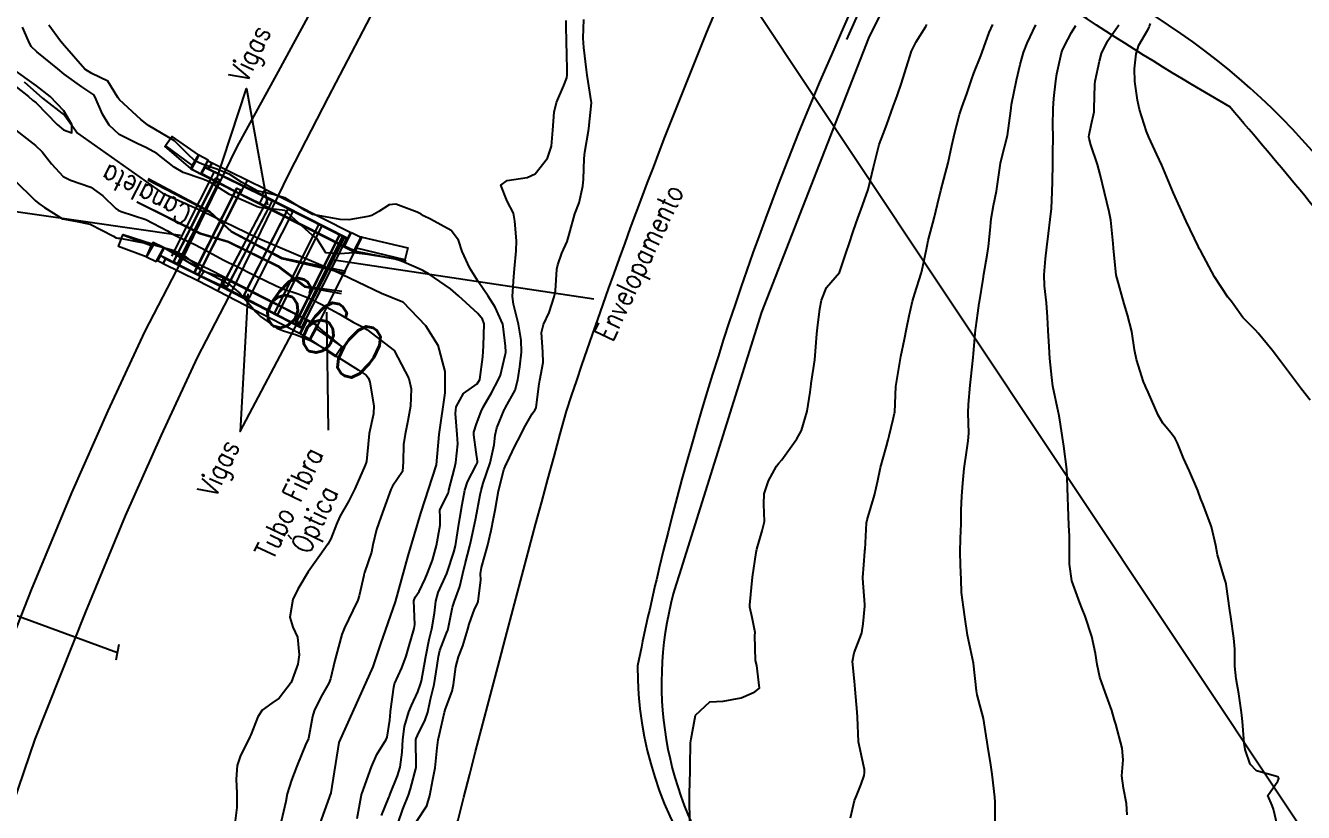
# Model space of a CAD drawing. Header units: metres. Extents: x 292545 to 299085, y 7450245 to 7463078.
# Drawn here: x 295769.3 to 295861.4, y 7458984.9 to 7459041.6 of the extents above; entities that cross this region are included whole.
import ezdxf
from ezdxf.enums import TextEntityAlignment as Align

# ---------------------------------------------------------------- set-up
doc = ezdxf.new("R2010")
doc.units = ezdxf.units.M
doc.linetypes.add('CONTINUO', pattern=[0])
doc.linetypes.add('TRACEJADO', pattern=[8.7, 8, -0.7])
for name, color, linetype in [('Area Verde e Lazer', 94, 'Continuous'), ('CANALETA', 151, 'Continuous'), ('Cotas', 45, 'Continuous'), ('Curvas de Nivel 1m', 11, 'Continuous'), ('Curvas de Nivel 5m', 15, 'Continuous'), ('ENVELOPAMENTO', 45, 'CONTINUO'), ('Hidrografia', 140, 'Continuous'), ('Linha Férrea', 20, 'Continuous'), ('MEIO-FIO', 45, 'Continuous'), ('PONTE', 45, 'CONTINUO'), ('Pórtico', 62, 'Continuous'), ('TEXTO', 45, 'Continuous'), ('TUBO', 45, 'Continuous'), ('Vias Primárias', 230, 'Continuous'), ('VIGA', 190, 'Continuous')]:
    doc.layers.add(name, color=color, linetype=linetype)
doc.styles.add('ROMANS', font='romans', dxfattribs={"height": 0.2})
doc.styles.add('Style-STANDARD', font='STANDARD.shx')

msp = doc.modelspace()

# ---------------------------------------------------------------- linework, layer by layer
at = {"layer": 'Area Verde e Lazer'}
msp.add_lwpolyline([(295834.623, 7459049.933), (295830.071, 7459040.673), (295822.345, 7459020.925), (295816.418, 7459002.028, 0.495556), (295838.479, 7458969.647, 0.29721), (295866.001, 7458986.827, 0.270484), (295866.738, 7459022.792, 0.010223), (295856.086, 7459035.715, -0.030385)], format="xyb", close=True, dxfattribs=at)
at = {"layer": 'CANALETA', "linetype": 'CONTINUO'}
for points in [[(295778.147, 7459030.469, 659.109), (295782.602, 7459028.164, 659.18), (295784.158, 7459026.741, 659.142), (295787.799, 7459024.789, 659.152), (295792.369, 7459023.744, 659.202)], [(295778.166, 7459030.552, 659.382), (295782.589, 7459028.206, 659.552), (295784.161, 7459026.778, 659.463), (295787.826, 7459024.845, 659.561), (295792.424, 7459023.897, 659.399)], [(295777.364, 7459028.869, 659.359), (295781.908, 7459026.61, 659.54), (295783.937, 7459026.001, 659.527), (295787.442, 7459024.28, 659.518), (295789.447, 7459022.763, 659.581), (295792.09, 7459022.275, 659.35)], [(295777.39, 7459028.877, 659.102), (295781.948, 7459026.622, 659.139), (295783.961, 7459026.016, 659.154), (295787.536, 7459024.281, 659.167), (295789.45, 7459022.81, 659.32), (295792.135, 7459022.45, 659.233)]]:
    msp.add_polyline3d(points, dxfattribs=at)
at = {"layer": 'Curvas de Nivel 1m', "flags": 128}
for points, elevation in [([(295794.98, 7458984.699), (295795.52, 7458985.981), (295795.573, 7458986.119), (295795.592, 7458986.169), (295796.148, 7458987.552), (295796.322, 7458988.162), (295796.466, 7458989.249), (295796.509, 7458990.161), (295796.63, 7458991.106), (295796.955, 7458992.156), (295797.137, 7458992.616), (295797.607, 7458993.601), (295797.804, 7458994.147), (295797.858, 7458994.389), (295798.173, 7458996.142), (295798.422, 7458997.368), (295798.606, 7458998.136), (295798.791, 7458999.25), (295798.895, 7459000.132), (295799.073, 7459000.749), (295799.683, 7459002.12), (295799.714, 7459002.198), (295800.197, 7459003.646), (295800.305, 7459004.114), (295800.502, 7459005.356), (295800.633, 7459006.111), (295800.804, 7459007.073), (295800.99, 7459008.108), (295801.182, 7459008.713), (295801.801, 7459009.907), (295801.888, 7459010.099), (295801.901, 7459010.196), (295801.81, 7459010.853), (295801.623, 7459012.102), (295801.63, 7459012.298), (295801.835, 7459012.904), (295802.172, 7459013.771), (295802.316, 7459014.093), (295802.911, 7459015.132), (295803.422, 7459016.077), (295803.544, 7459016.408), (295803.9, 7459017.846), (295803.944, 7459018.028), (295803.945, 7459018.07), (295803.907, 7459018.496), (295803.752, 7459019.903), (295803.712, 7459020.073), (295803.159, 7459021.305), (295802.674, 7459022.089), (295801.958, 7459023.133), (295801.338, 7459024.106), (295800.801, 7459025.296), (295800.535, 7459026.115), (295800, 7459026.808), (295798.514, 7459027.629), (295798.01, 7459027.878), (295797.849, 7459027.981), (295797.559, 7459028.147), (295796.021, 7459028.713), (295795.539, 7459028.656), (295794.792, 7459028.182), (295794.293, 7459027.904), (295794.009, 7459027.825), (295792.632, 7459027.579), (295792.007, 7459027.602), (295791.488, 7459027.698), (295790.019, 7459027.971), (295789.496, 7459028.245), (295788.032, 7459029.161), (295787.174, 7459029.413), (295786.037, 7459029.678), (295784.896, 7459030.301), (295784.048, 7459030.851), (295783.131, 7459031.24), (295782.056, 7459031.591), (295781.55, 7459031.83), (295781.008, 7459032.346), (295780.077, 7459033.266), (295778.198, 7459034.379), (295778.094, 7459034.442), (295777.661, 7459034.821), (295776.111, 7459036.216), (295776.034, 7459036.323), (295776.003, 7459036.402), (295775.272, 7459037.561), (295774.13, 7459038.12), (295773.622, 7459038.435), (295772.16, 7459040.11), (295771.874, 7459040.453), (295771.024, 7459041.611)], 661), ([(295796.192, 7458984.163), (295796.531, 7458985.137), (295796.92, 7458986.156), (295797.074, 7458986.608), (295797.483, 7458988.151), (295797.488, 7458988.206), (295797.461, 7458990.151), (295797.472, 7458990.243), (295797.567, 7458990.449), (295798.139, 7458991.587), (295798.31, 7458992.139), (295798.522, 7458993.057), (295798.767, 7458994.133), (295798.986, 7458995.489), (295799.079, 7458996.128), (295799.192, 7458996.575), (295799.658, 7458997.816), (295799.758, 7458998.023), (295799.787, 7458998.119), (295800.108, 7458999.687), (295800.249, 7459000.114), (295800.637, 7459001.172), (295800.846, 7459002.109), (295801.012, 7459002.815), (295801.343, 7459004.104), (295801.414, 7459004.425), (295801.752, 7459005.979), (295801.777, 7459006.1), (295802.097, 7459007.776), (295802.159, 7459008.094), (295802.31, 7459008.614), (295802.817, 7459010.085), (295803.105, 7459011.37), (295803.168, 7459012.08), (295803.296, 7459012.613), (295803.851, 7459013.943), (295803.894, 7459014.028), (295803.918, 7459014.069), (295804.618, 7459015.309), (295804.814, 7459016.061), (295804.959, 7459016.987), (295805.072, 7459018.058), (295805.045, 7459018.926), (295804.848, 7459020.061), (295804.487, 7459021.515), (295804.419, 7459022.065), (295804.525, 7459023.504), (295804.575, 7459024.064), (295804.694, 7459025.355), (295804.705, 7459026.063), (295804.589, 7459027.483), (295804.484, 7459028.065), (295804.026, 7459028.921), (295803.573, 7459030.077), (295804.046, 7459030.415), (295805.483, 7459030.622), (295806.051, 7459030.888), (295806.933, 7459032.037), (295807.224, 7459032.884), (295807.328, 7459034.031), (295807.425, 7459035.349), (295807.593, 7459036.028), (295808.125, 7459037.267), (295808.332, 7459037.817), (295808.352, 7459038.018), (295808.326, 7459039.853), (295808.319, 7459040.018), (295808.273, 7459041.928)], 662), ([(295797.495, 7458984.262), (295798.255, 7458985.396), (295798.456, 7458986.136), (295798.68, 7458987.279), (295798.849, 7458988.13), (295798.986, 7458989.558), (295799.055, 7458990.128), (295799.154, 7458990.541), (295799.529, 7458992.121), (295799.595, 7458992.366), (295800.079, 7458993.645), (295800.174, 7458994.114), (295800.338, 7458995.401), (295800.525, 7458996.111), (295800.84, 7458996.913), (295801.204, 7458998.105), (295801.298, 7458998.472), (295801.677, 7458999.542), (295801.874, 7458999.906), (295801.945, 7459000.097), (295802.139, 7459001.664), (295802.122, 7459002.096), (295802.175, 7459002.551), (295802.611, 7459004.087), (295802.876, 7459005.215), (295803.057, 7459006.08), (295803.171, 7459006.669), (295803.411, 7459008.076), (295803.798, 7459009.575), (295803.935, 7459009.936), (295804, 7459010.068), (295804.598, 7459011.279), (295804.991, 7459012.058), (295805.27, 7459012.617), (295805.846, 7459013.619), (295806.032, 7459013.866), (295806.113, 7459014.047), (295806.307, 7459015.607), (295806.38, 7459016.045), (295806.621, 7459017.314), (295806.602, 7459018.043), (295806.497, 7459019.464), (295806.641, 7459020.043), (295807.059, 7459020.911), (295807.432, 7459022.035), (295807.516, 7459022.467), (295807.62, 7459024.034), (295807.676, 7459024.333), (295807.984, 7459025.186), (295808.353, 7459026.025), (295808.507, 7459026.531), (295808.914, 7459028.016), (295809.217, 7459028.816), (295809.482, 7459030.006), (295809.538, 7459030.515), (295809.593, 7459032.005), (295809.625, 7459032.449), (295809.899, 7459034.002), (295809.923, 7459034.164), (295810.113, 7459036), (295809.809, 7459038.003), (295809.759, 7459038.384), (295809.567, 7459040.006), (295809.52, 7459040.656), (295809.556, 7459042.006)], 663), ([(295817.2, 7458984.209), (295817.171, 7458985.913), (295817.178, 7458986.253), (295817.209, 7458987.913), (295817.215, 7458988.245), (295817.251, 7458989.913), (295817.283, 7458990.197), (295817.593, 7458991.91), (295818.633, 7458992.87), (295819.603, 7458992.922), (295820.89, 7458993.155), (295821.609, 7458993.463), (295821.884, 7458993.583), (295822.208, 7458993.854), (295822.006, 7458995.479), (295821.925, 7458995.857), (295821.875, 7458997.643), (295821.896, 7458997.858), (295821.674, 7458998.936), (295821.513, 7458999.694), (295821.518, 7458999.862), (295821.703, 7459001.86), (295821.963, 7459003.624), (295822.009, 7459003.857), (295822.409, 7459005.191), (295822.564, 7459005.852), (295822.521, 7459007.103), (295822.536, 7459007.852), (295822.862, 7459008.78), (295823.43, 7459009.844), (295823.595, 7459010.052), (295823.808, 7459010.302), (295824.907, 7459011.824), (295825.227, 7459012.424), (295825.652, 7459013.813), (295825.866, 7459015.163), (295825.921, 7459015.761), (295825.928, 7459015.809), (295826.188, 7459017.509), (295826.227, 7459017.807), (295826.349, 7459019.374), (295826.39, 7459019.805), (295826.557, 7459021.183), (295826.668, 7459021.803), (295827.036, 7459022.72), (295827.963, 7459023.79), (295828.472, 7459025.296), (295828.638, 7459025.78), (295828.966, 7459026.739), (295829.315, 7459027.77), (295829.5, 7459028.289), (295830.043, 7459029.76), (295830.431, 7459031.385), (295830.517, 7459031.755), (295830.83, 7459032.998), (295831.109, 7459033.75), (295831.393, 7459034.447), (295831.842, 7459035.743), (295831.914, 7459035.943), (295832.121, 7459036.512), (295832.433, 7459037.433), (295832.535, 7459037.736), (295832.914, 7459038.964), (295833.17, 7459039.73), (295833.488, 7459040.402), (295834.18, 7459041.514), (295834.256, 7459041.645)], 664), ([(295839.174, 7458983.975), (295839.19, 7458985.653), (295839.169, 7458986.003), (295838.97, 7458987.656), (295838.873, 7458988.333), (295838.654, 7458989.659), (295838.498, 7458990.736), (295838.349, 7458991.662), (295837.897, 7458993.379), (295837.835, 7458993.668), (295837.633, 7458995.67), (295837.182, 7458997.677), (295837, 7458999.004), (295836.909, 7458999.682), (295836.764, 7459000.755), (295836.727, 7459001.685), (295836.69, 7459002.714), (295836.667, 7459003.686), (295836.699, 7459004.642), (295836.738, 7459005.685), (295836.747, 7459006.669), (295836.782, 7459007.685), (295836.847, 7459008.624), (295836.954, 7459009.683), (295837.144, 7459011.008), (295837.243, 7459011.676), (295837.277, 7459012.23), (295837.242, 7459013.676), (295837.255, 7459014.28), (295837.388, 7459015.675), (295837.435, 7459016.117), (295837.591, 7459017.673), (295837.614, 7459017.956), (295837.777, 7459019.671), (295837.792, 7459019.803), (295837.935, 7459020.861), (295838.033, 7459021.578), (295838.044, 7459021.669), (295838.317, 7459023.309), (295838.374, 7459023.666), (295838.607, 7459025.04), (295838.707, 7459025.663), (295838.827, 7459026.84), (295838.905, 7459027.661), (295839.064, 7459028.623), (295839.281, 7459029.658), (295839.388, 7459030.318), (295839.573, 7459031.655), (295839.654, 7459032.068), (295840.083, 7459033.65), (295840.312, 7459035.444), (295840.332, 7459035.647), (295840.368, 7459035.898), (295840.721, 7459037.634), (295840.994, 7459038.782), (295841.229, 7459039.629), (295841.485, 7459040.305), (295842.123, 7459041.621)], 666), ([(295848.697, 7458984.734), (295848.651, 7458985.543), (295848.416, 7458986.655), (295848.316, 7458987.542), (295848.404, 7458988.691), (295848.335, 7458989.542), (295847.866, 7458991.261), (295847.782, 7458991.548), (295847.593, 7458992.244), (295847.108, 7458993.558), (295846.719, 7458994.659), (295846.536, 7458995.566), (295846.415, 7458996.343), (295846.145, 7458997.573), (295845.675, 7458999.032), (295845.459, 7458999.582), (295845.278, 7458999.993), (295844.695, 7459001.59), (295844.528, 7459002.785), (295844.537, 7459003.592), (295844.53, 7459004.808), (295844.496, 7459005.593), (295844.431, 7459006.928), (295844.416, 7459007.594), (295844.378, 7459009.01), (295844.337, 7459009.595), (295844.132, 7459011.285), (295844.087, 7459011.597), (295843.839, 7459013.188), (295843.773, 7459013.601), (295843.754, 7459013.691), (295843.344, 7459015.605), (295843.254, 7459016.232), (295843.125, 7459017.608), (295843.068, 7459018.446), (295843.011, 7459019.609), (295842.955, 7459020.587), (295842.876, 7459021.611), (295842.738, 7459022.829), (295842.702, 7459023.613), (295842.806, 7459024.786), (295842.906, 7459025.611), (295843.018, 7459026.595), (295843.155, 7459027.609), (295843.24, 7459028.392), (295843.295, 7459029.607), (295843.31, 7459030.348), (295843.332, 7459031.607), (295843.345, 7459032.332), (295843.353, 7459033.607), (295843.339, 7459034.363), (295843.351, 7459035.608), (295843.407, 7459036.32), (295843.556, 7459037.606), (295843.636, 7459038.107), (295843.954, 7459039.602), (295844.005, 7459039.751), (295844.16, 7459040.061), (295844.685, 7459041.083), (295844.994, 7459041.588)], 667), ([(295859.499, 7458984.017), (295859.236, 7458985.14), (295859.124, 7458985.416), (295858.822, 7458986.122), (295859.539, 7458987.153), (295859.606, 7458987.345), (295859.6, 7458987.409), (295859.544, 7458987.484), (295858.01, 7458987.896), (295857.552, 7458988.395), (295857.202, 7458989.444), (295857.112, 7458989.9), (295856.99, 7458991.446), (295856.927, 7458992.113), (295856.725, 7458993.449), (295856.537, 7458994.538), (295856.453, 7458995.452), (295856.44, 7458996.657), (295856.368, 7458997.453), (295856.147, 7458998.984), (295856.085, 7458999.456), (295855.818, 7459001.342), (295855.793, 7459001.459), (295855.707, 7459001.76), (295855.21, 7459003.465), (295855.078, 7459004.128), (295854.759, 7459005.47), (295854.169, 7459007.076), (295854.009, 7459007.478), (295853.782, 7459008.088), (295853.188, 7459009.489), (295852.745, 7459010.428), (295852.308, 7459011.503), (295852.151, 7459011.83), (295851.83, 7459012.256), (295851.259, 7459012.931), (295850.933, 7459013.514), (295850.209, 7459015.184), (295850.044, 7459015.527), (295849.989, 7459015.643), (295849.877, 7459015.928), (295849.361, 7459017.535), (295849.226, 7459018.214), (295849.029, 7459019.539), (295848.724, 7459020.753), (295848.485, 7459021.545), (295847.961, 7459023.35), (295847.92, 7459023.508), (295847.913, 7459023.551), (295847.907, 7459023.608), (295847.707, 7459025.553), (295847.678, 7459025.871), (295847.524, 7459027.555), (295847.405, 7459028.171), (295847.064, 7459029.56), (295846.755, 7459030.861), (295846.554, 7459031.565), (295846.077, 7459032.987), (295845.949, 7459033.439), (295845.935, 7459033.572), (295845.945, 7459033.712), (295846.095, 7459034.404), (295846.304, 7459035.374), (295846.324, 7459035.568), (295846.359, 7459037.339), (295846.383, 7459037.567), (295846.692, 7459039.02), (295846.849, 7459039.563), (295847.277, 7459040.448), (295848.055, 7459041.551), (295848.103, 7459041.632)], 668), ([(295861.861, 7459014.59), (295861.242, 7459015.396), (295859.891, 7459017.205), (295859.739, 7459017.412), (295859.135, 7459018.187), (295858.134, 7459019.428), (295857.925, 7459019.645), (295857.033, 7459020.543), (295856.382, 7459021.453), (295856.198, 7459021.709), (295855.949, 7459022.022), (295854.992, 7459023.47), (295853.99, 7459025.317), (295853.913, 7459025.481), (295853.832, 7459025.644), (295852.943, 7459027.491), (295852.033, 7459029.5), (295851.189, 7459031.513), (295850.835, 7459032.283), (295850.264, 7459033.527), (295850.089, 7459033.941), (295849.586, 7459035.535), (295849.444, 7459036.213), (295849.252, 7459037.539), (295849.23, 7459038.451), (295849.332, 7459039.538), (295849.54, 7459040.159), (295850.179, 7459041.267), (295850.272, 7459041.438), (295850.31, 7459041.528), (295850.378, 7459041.72)], 669), ([(295768.129, 7459037.6), (295769.554, 7459036.478), (295769.848, 7459036.212), (295770.108, 7459036), (295771.634, 7459034.455), (295772.087, 7459034.054), (295772.674, 7459033.854), (295772.67, 7459034.444), (295772.103, 7459035.423), (295771.119, 7459036.46), (295770.125, 7459037.246), (295768.356, 7459038.497)], 659), ([(295768.506, 7459030.495), (295770.028, 7459028.981), (295770.307, 7459028.757), (295770.716, 7459028.47), (295772.011, 7459027.661), (295772.954, 7459027.495), (295774.005, 7459027.263), (295775.692, 7459026.405), (295775.881, 7459026.291), (295775.992, 7459026.273), (295776.134, 7459026.256), (295777.988, 7459025.898), (295778.574, 7459025.787), (295779.983, 7459025.396), (295780.69, 7459025.059), (295781.612, 7459024.335), (295781.969, 7459024.039), (295782.575, 7459023.713), (295783.953, 7459022.975), (295784.789, 7459022.302), (295785.93, 7459020.954), (295786.269, 7459020.628), (295786.75, 7459020.278), (295787.441, 7459019.79), (295787.916, 7459019.598), (295788.858, 7459019.306), (295789.909, 7459018.869), (295791.036, 7459018.229), (295791.895, 7459017.667), (295793.305, 7459016.775), (295793.876, 7459016.402), (295794.054, 7459016.188), (295794.155, 7459015.902), (295794.44, 7459014.184), (295794.409, 7459013.62), (295794.104, 7459012.187), (295794.067, 7459011.941), (295793.894, 7459010.189), (295793.879, 7459010.112), (295793.8, 7459009.921), (295793.064, 7459008.201), (295792.633, 7459007.344), (295791.99, 7459006.216), (295791.747, 7459005.664), (295791.341, 7459004.62), (295791.12, 7459004.226), (295790.548, 7459003.409), (295789.713, 7459002.24), (295788.955, 7459000.986), (295788.607, 7459000.251), (295788.374, 7458998.964), (295788.59, 7458998.256), (295788.926, 7458997.521), (295789.049, 7458996.249), (295788.953, 7458995.577), (295788.472, 7458994.257), (295787.602, 7458993.144), (295787.087, 7458992.786), (295786.392, 7458992.282), (295786.076, 7458991.794), (295785.566, 7458990.49), (295785.508, 7458990.346), (295785.484, 7458990.291), (295784.839, 7458989.009), (295784.594, 7458988.299), (295784.52, 7458987.313), (295784.573, 7458986.3), (295784.555, 7458985.252), (295784.451, 7458984.3)], 661)]:
    msp.add_lwpolyline(points, dxfattribs=dict(at, elevation=elevation))
at = {"layer": 'Curvas de Nivel 5m', "flags": 128}
for points, elevation in [([(295793.225, 7458984.475), (295793.521, 7458986.068), (295793.539, 7458986.184), (295793.542, 7458986.2), (295793.57, 7458986.246), (295794.259, 7458988.183), (295794.644, 7458989.087), (295795.331, 7458990.172), (295795.402, 7458990.335), (295795.584, 7458991.565), (295795.626, 7458992.136), (295795.63, 7458992.17), (295795.86, 7458993.918), (295795.93, 7458994.167), (295796.459, 7458995.328), (295796.761, 7458996.159), (295796.956, 7458996.844), (295797.336, 7458998.153), (295797.376, 7458998.443), (295797.321, 7459000.154), (295797.418, 7459000.422), (295797.693, 7459000.815), (295798.127, 7459001.723), (295798.303, 7459002.141), (295798.656, 7459003.07), (295798.945, 7459004.132), (295799.219, 7459005.6), (295799.214, 7459006.128), (295799.18, 7459006.711), (295799.779, 7459007.868), (295799.832, 7459008.069), (295799.842, 7459008.119), (295800.235, 7459009.679), (295800.343, 7459010.115), (295800.474, 7459011.456), (295800.428, 7459012.114), (295800.325, 7459013.636), (295800.372, 7459014.115), (295800.886, 7459015.086), (295801.87, 7459015.77), (295802.074, 7459016.097), (295802.279, 7459017.712), (295802.304, 7459018.094), (295802.329, 7459018.516), (295802.369, 7459020.093), (295802.268, 7459020.436), (295801.93, 7459020.832), (295800.529, 7459022.114), (295799.95, 7459022.605), (295798.419, 7459023.683), (295797.97, 7459023.931), (295797.49, 7459024.147), (295796.414, 7459024.6), (295795.979, 7459024.749), (295795.284, 7459024.873), (295793.982, 7459025.087), (295792.989, 7459025.211), (295791.982, 7459025.141), (295790.969, 7459025.212), (295790.314, 7459026.235), (295790.139, 7459026.383), (295789.997, 7459026.48), (295788.023, 7459028.26), (295786.203, 7459028.466), (295786.025, 7459028.524), (295785.614, 7459028.707), (295784.034, 7459029.409), (295782.585, 7459030.325), (295782.045, 7459030.542), (295780.687, 7459030.988), (295780.053, 7459031.387), (295778.796, 7459032.373), (295778.069, 7459032.775), (295777.374, 7459033.087), (295776.083, 7459033.731), (295775.357, 7459034.411), (295774.878, 7459035.196), (295774.367, 7459036.426), (295774.265, 7459036.578), (295774.115, 7459036.685), (295773.394, 7459037.167), (295772.137, 7459038.081), (295771.679, 7459038.455), (295770.155, 7459039.69), (295769.748, 7459040.065), (295769.555, 7459040.479), (295769.135, 7459041.448)], 660), ([(295828.754, 7458984.524), (295829.057, 7458985.775), (295829.186, 7458986.106), (295829.531, 7458986.951), (295829.744, 7458987.563), (295829.78, 7458987.766), (295829.769, 7458987.99), (295829.555, 7458988.979), (295829.38, 7458989.772), (295829.352, 7458989.985), (295829.259, 7458991.773), (295829.233, 7458992.129), (295829.107, 7458993.775), (295829.044, 7458994.35), (295828.911, 7458995.777), (295829.017, 7458996.402), (295829.568, 7458997.771), (295829.587, 7458997.847), (295829.67, 7458998.496), (295829.796, 7458999.768), (295829.8, 7458999.884), (295829.696, 7459001.121), (295829.651, 7459001.771), (295829.648, 7459001.826), (295829.717, 7459002.728), (295829.796, 7459003.705), (295829.802, 7459003.769), (295829.809, 7459003.844), (295829.916, 7459005.768), (295829.958, 7459005.97), (295830.494, 7459007.759), (295830.724, 7459008.821), (295830.919, 7459009.753), (295831.353, 7459011.282), (295831.478, 7459011.745), (295831.546, 7459012.026), (295831.845, 7459013.219), (295831.937, 7459013.653), (295831.948, 7459013.739), (295832.029, 7459015.58), (295832.045, 7459015.738), (295832.315, 7459017.309), (295832.391, 7459017.735), (295832.645, 7459018.999), (295832.79, 7459019.731), (295832.979, 7459020.683), (295833.229, 7459021.727), (295833.393, 7459022.281), (295833.861, 7459023.721), (295833.882, 7459023.803), (295833.97, 7459024.22), (295834.231, 7459025.475), (295834.281, 7459025.716), (295834.369, 7459026.086), (295834.786, 7459027.708), (295835.029, 7459028.704), (295835.265, 7459029.702), (295835.699, 7459031.335), (295835.789, 7459031.694), (295836.075, 7459032.939), (295836.203, 7459033.568), (295836.229, 7459033.689), (295836.62, 7459035.171), (295836.787, 7459035.683), (295837.138, 7459036.665), (295837.483, 7459037.676), (295837.656, 7459038.157), (295838.15, 7459039.398), (295838.252, 7459039.669), (295838.758, 7459041.077), (295839.009, 7459041.658)], 665), ([(295768.209, 7459034.381), (295770.07, 7459032.939), (295770.538, 7459032.473), (295771.22, 7459031.628), (295772.046, 7459030.717), (295772.591, 7459030.445), (295774.038, 7459029.948), (295774.923, 7459029.307), (295775.847, 7459028.403), (295776.021, 7459028.271), (295776.222, 7459028.196), (295778.011, 7459027.599), (295779.562, 7459026.802), (295779.996, 7459026.534), (295780.347, 7459026.355), (295781.485, 7459025.834), (295781.985, 7459025.564), (295783.617, 7459024.673), (295783.975, 7459024.516), (295784.445, 7459024.305), (295785.962, 7459023.53), (295787.389, 7459022.831), (295787.948, 7459022.603), (295788.989, 7459022.25), (295789.939, 7459021.861), (295790.683, 7459021.485), (295791.929, 7459020.812), (295792.304, 7459020.592), (295792.937, 7459020.205), (295793.609, 7459019.883), (295793.918, 7459019.697), (295795.903, 7459018.17), (295796.941, 7459016.154), (295797.119, 7459015.405), (295797.074, 7459014.158), (295796.89, 7459013.107), (295796.688, 7459012.161), (295796.57, 7459011.407), (295796.54, 7459010.163), (295796.49, 7459009.469), (295795.785, 7459008.41), (295795.695, 7459008.26), (295795.661, 7459008.171), (295795.154, 7459006.784), (295794.937, 7459006.178), (295794.633, 7459005.292), (295794.367, 7459004.184), (295794.255, 7459003.658), (295793.757, 7459002.19), (295793.745, 7459002.157), (295793.71, 7459001.971), (295793.372, 7459000.511), (295793.267, 7459000.196), (295792.93, 7458999.456), (295792.32, 7458998.21), (295792.136, 7458997.732), (295791.722, 7458996.219), (295791.629, 7458995.85), (295791.299, 7458994.541), (295791.185, 7458994.224), (295790.619, 7458993.214), (295790.129, 7458992.235), (295790.013, 7458991.809), (295789.733, 7458990.238), (295789.68, 7458990.121), (295789.56, 7458989.9), (295788.888, 7458988.25), (295788.511, 7458987.234), (295788.2, 7458986.26), (295788.083, 7458985.693), (295787.75, 7458984.266)], 660)]:
    msp.add_lwpolyline(points, dxfattribs=dict(at, elevation=elevation))
at = {"layer": 'ENVELOPAMENTO', "linetype": 'CONTINUO'}
for points in [[(295792.335, 7459026.38, 661.434), (295789.02, 7459019.908, 661.404)], [(295792.335, 7459026.38, 661.434), (295792.3, 7459026.332, 660.854), (295789.031, 7459019.955, 660.744), (295789.02, 7459019.908, 661.404)], [(295789.223, 7459019.803, 661.406), (295792.503, 7459026.295, 661.419)], [(295789.223, 7459019.803, 661.406), (295789.251, 7459019.838, 660.746), (295792.484, 7459026.236, 660.839), (295792.503, 7459026.295, 661.419)]]:
    msp.add_polyline3d(points, dxfattribs=at)
at = {"layer": 'Hidrografia'}
msp.add_lwpolyline([(295769.252, 7459037.515), (295770.566, 7459036.348), (295772.172, 7459035.109), (295773.085, 7459033.832), (295779.198, 7459029.506), (295782.046, 7459028.23), (295786.062, 7459026.297), (295791.575, 7459023.927), (295794.981, 7459022.308), (295796.514, 7459021.688), (295798.157, 7459019.975), (295799.033, 7459018.552), (295799.545, 7459016.656), (295799.545, 7459015.125), (295799.106, 7459012.135), (295798.924, 7459009.947), (295797.794, 7459006.45), (295796.881, 7459003.387), (295795.968, 7459000.069), (295794.91, 7458997.042), (295794.362, 7458995.401), (295791.917, 7458989.941), (295791.333, 7458986.331), (295790.42, 7458983.779)], dxfattribs=at)
at = {"layer": 'Linha Férrea', "linetype": 'Continuous'}
for points in [[(295884.926, 7459183.774), (295877.753, 7459173.758), (295870.647, 7459163.599), (295864.572, 7459155.077), (295853.798, 7459139.366), (295848.454, 7459131.25), (295837.618, 7459115.728), (295829.826, 7459104.576), (295823.429, 7459095.099), (295818.654, 7459088.072), (295803.779, 7459065.062), (295798.463, 7459056.301), (295797.561, 7459054.895), (295795.467, 7459052.332), (295790.894, 7459044.474), (295787.537, 7459038.277), (295784.563, 7459032.85), (295780.528, 7459024.565), (295777.915, 7459019.521), (295775.28, 7459013.822), (295772.645, 7459007.921), (295769.76, 7459000.934), (295766.066, 7458991.656)], [(295867.907, 7459152.779), (295857.16, 7459137.132), (295851.787, 7459129.054), (295840.95, 7459113.461), (295833.212, 7459102.313), (295826.78, 7459092.851), (295822.014, 7459085.855), (295807.237, 7459062.902), (295802.026, 7459054.528), (295800.839, 7459052.855), (295798.942, 7459049.923), (295794.453, 7459042.756), (295791.139, 7459036.413), (295788.309, 7459030.913), (295784.294, 7459022.673), (295781.701, 7459017.666), (295779.117, 7459012.078), (295776.518, 7459006.257), (295773.667, 7458999.35), (295770.021, 7458990.194), (295760.792, 7458963.163)]]:
    msp.add_lwpolyline(points, dxfattribs=at)
at = {"layer": 'MEIO-FIO', "linetype": 'TRACEJADO', "flags": 128}
msp.add_lwpolyline([(295846.147, 7459078.124), (295839.759, 7459065.336), (295833.46, 7459051.797), (295828.483, 7459040.577)], dxfattribs=at)
at = {"layer": 'PONTE', "linetype": 'CONTINUO'}
for points in [[(295781.809, 7459032.268, 661.334), (295779.907, 7459033.595, 660.435), (295779.424, 7459032.903, 660.435), (295781.349, 7459031.504, 661.338)], [(295779.424, 7459032.903, 660.435), (295779.383, 7459032.859, 660.313), (295781.227, 7459031.293, 659.713), (295781.256, 7459031.246, 659.703), (295781.287, 7459031.255, 662.066)], [(295781.835, 7459032.236, 662.054), (295781.809, 7459032.268, 661.334), (295781.349, 7459031.504, 661.338), (295781.227, 7459031.293, 659.713)], [(295781.256, 7459031.246, 659.703), (295785.564, 7459029.056, 659.825), (295792.967, 7459025.299, 659.835)], [(295781.97, 7459030.904, 662.053), (295782.05, 7459030.925, 660.91), (295782.277, 7459031.342, 660.935), (295782.289, 7459031.407, 661.933), (295782.478, 7459031.823, 661.943)], [(295782.277, 7459031.342, 660.935), (295785.079, 7459029.976, 660.779), (295785.123, 7459030.011, 661.563)], [(295782.289, 7459031.407, 661.933), (295782.534, 7459031.281, 661.929), (295782.751, 7459031.675, 661.933), (295782.478, 7459031.823, 661.943)], [(295782.534, 7459031.281, 661.929), (295782.557, 7459031.266, 661.764), (295782.775, 7459031.659, 661.764), (295782.751, 7459031.675, 661.933)], [(295782.557, 7459031.266, 661.764), (295785.123, 7459030.011, 661.563), (295785.325, 7459030.413, 661.563), (295782.775, 7459031.659, 661.764)], [(295782.05, 7459030.925, 660.91), (295784.827, 7459029.456, 660.76), (295785.079, 7459029.976, 660.779)], [(295785.123, 7459030.011, 661.563), (295786.406, 7459029.382, 661.804), (295786.608, 7459029.784, 661.804), (295785.325, 7459030.413, 661.563)], [(295784.827, 7459029.456, 660.76), (295786.213, 7459028.796, 660.967), (295786.478, 7459029.281, 660.99)], [(295785.079, 7459029.976, 660.779), (295786.478, 7459029.281, 660.99), (295786.406, 7459029.382, 661.804)], [(295786.406, 7459029.382, 661.804), (295792.567, 7459026.262, 661.457)], [(295786.608, 7459029.784, 661.804), (295792.769, 7459026.664, 661.457)], [(295786.213, 7459028.796, 660.967), (295792.32, 7459025.687, 660.767)], [(295786.478, 7459029.281, 660.99), (295792.536, 7459026.217, 660.856)], [(295792.327, 7459025.682, 661.765), (295792.32, 7459025.687, 660.767), (295792.536, 7459026.217, 660.856), (295792.567, 7459026.262, 661.457), (295792.769, 7459026.664, 661.457)], [(295778.029, 7459024.927, 661.239), (295776.047, 7459025.67, 660.423), (295776.36, 7459026.503, 660.423), (295778.386, 7459025.743, 661.239)], [(295778.599, 7459025.88, 662.078), (295778.534, 7459025.947, 660.159), (295778.456, 7459025.822, 660.167), (295776.381, 7459026.51, 660.325), (295776.36, 7459026.503, 660.423)], [(295778.456, 7459025.822, 660.167), (295778.386, 7459025.743, 661.239), (295778.029, 7459024.927, 661.239), (295778.053, 7459024.913, 662.082)], [(295790.347, 7459020.01, 660.136), (295782.709, 7459023.93, 659.687), (295778.534, 7459025.947, 660.159)], [(295793.13, 7459025.314, 659.851), (295793.172, 7459025.548, 661.2), (295793.587, 7459026.335, 661.2), (295793.507, 7459026.346, 661.75)], [(295793.587, 7459026.335, 661.2), (295796.875, 7459025.563, 660.224), (295796.664, 7459024.698, 660.224), (295793.172, 7459025.548, 661.2)], [(295779.273, 7459025.548, 662.081), (295779.323, 7459025.564, 660.894), (295779.038, 7459025.042, 660.909), (295779.059, 7459025.014, 661.943), (295778.855, 7459024.639, 661.943)], [(295779.059, 7459025.014, 661.943), (295779.407, 7459024.778, 661.931), (295779.222, 7459024.439, 661.927), (295778.855, 7459024.639, 661.943)], [(295779.038, 7459025.042, 660.909), (295781.972, 7459023.553, 660.765), (295781.949, 7459023.532, 661.558)], [(295779.222, 7459024.439, 661.927), (295779.257, 7459024.42, 661.754), (295779.446, 7459024.771, 661.754), (295779.407, 7459024.778, 661.931)], [(295781.972, 7459023.553, 660.765), (295782.186, 7459023.867, 660.732), (295779.323, 7459025.564, 660.894)], [(295779.446, 7459024.771, 661.754), (295781.949, 7459023.532, 661.558)], [(295796.664, 7459024.698, 660.224), (295796.701, 7459024.612, 660.09), (295793.13, 7459025.314, 659.851), (295792.967, 7459025.299, 659.835), (295792.996, 7459025.368, 661.765)], [(295781.759, 7459023.181, 661.558), (295779.257, 7459024.42, 661.754)], [(295783.584, 7459023.418, 660.931), (295782.186, 7459023.867, 660.732)], [(295783.193, 7459022.457, 661.763), (295781.759, 7459023.181, 661.558), (295781.949, 7459023.532, 661.558), (295783.382, 7459022.808, 661.763)], [(295781.972, 7459023.553, 660.765), (295783.422, 7459022.876, 660.946), (295783.382, 7459022.808, 661.763)], [(295789.637, 7459020.357, 660.756), (295783.584, 7459023.418, 660.931), (295783.422, 7459022.876, 660.946)], [(295783.422, 7459022.876, 660.946), (295789.284, 7459019.816, 660.756)], [(295789.078, 7459019.399, 661.44), (295783.193, 7459022.457, 661.763), (295783.382, 7459022.808, 661.763), (295789.267, 7459019.78, 661.44)], [(295789.629, 7459020.328, 661.59), (295789.637, 7459020.357, 660.756), (295789.284, 7459019.816, 660.756), (295789.267, 7459019.78, 661.44), (295789.078, 7459019.399, 661.44)], [(295790.444, 7459019.863, 660.117), (295790.266, 7459019.748, 661.135), (295789.849, 7459018.963, 661.135), (295789.795, 7459018.983, 661.705)], [(295789.849, 7459018.963, 661.135), (295791.635, 7459017.738, 660.339), (295792.135, 7459018.467, 660.339), (295790.266, 7459019.748, 661.135)], [(295792.135, 7459018.467, 660.339), (295790.444, 7459019.863, 660.117), (295790.347, 7459020.01, 660.136), (295790.315, 7459019.989, 661.708)]]:
    msp.add_polyline3d(points, dxfattribs=at)
for points in [[(295781.835, 7459032.236, 662.054), (295781.287, 7459031.255, 662.066), (295781.97, 7459030.904, 662.053), (295782.496, 7459031.891, 662.071)], [(295792.817, 7459026.673, 661.765), (295793.507, 7459026.346, 661.75), (295792.996, 7459025.368, 661.765), (295792.327, 7459025.682, 661.765)], [(295779.273, 7459025.548, 662.081), (295778.599, 7459025.88, 662.078), (295778.053, 7459024.913, 662.082), (295778.746, 7459024.58, 662.067)], [(295789.629, 7459020.328, 661.59), (295790.315, 7459019.989, 661.708), (295789.795, 7459018.983, 661.705), (295789.139, 7459019.353, 661.721)]]:
    msp.add_polyline3d(points, close=True, dxfattribs=at)
at = {"layer": 'Pórtico'}
for points in [[(295766.728, 7458999.822), (295775.964, 7458996.438)], [(295776.068, 7458997.009), (295775.859, 7458995.867)]]:
    msp.add_lwpolyline(points, dxfattribs=at)
at = {"layer": 'TEXTO', "linetype": 'CONTINUO'}
for points in [[(295811.723, 7459058.141, 0), (295958.259, 7458838.103, 0)], [(295783.008, 7459030.184, 0), (295785.269, 7459037.038, 0), (295786.776, 7459028.661, 0)], [(295763.452, 7459028.924, 0), (295780.501, 7459026.486, 0)], [(295791.584, 7459024.693, 0), (295810.285, 7459021.894, 0)], [(295785.356, 7459022.255, 0), (295784.801, 7459012.337, 0), (295789.015, 7459020.28, 0)], [(295791.027, 7459020.934, 0), (295791.135, 7459012.435, 0)]]:
    msp.add_polyline3d(points, dxfattribs=at)
at = {"layer": 'TUBO', "linetype": 'TRACEJADO', "flags": 128}
for points in [[(295779.882, 7459024.976), (295782.967, 7459031.034)], [(295790.266, 7459019.748), (295793.172, 7459025.548)]]:
    msp.add_lwpolyline(points, dxfattribs=at)
at = {"layer": 'Vias Primárias'}
for points in [[(295865.572, 7458514.458), (295785.415, 7458724.289, 0.420495), (295782.042, 7458723.873, 0.087123), (295780.124, 7458722.266), (295769.608, 7458740.52), (295808.781, 7458774.298), (295829.054, 7458793.425), (295849.257, 7458813.022), (295861.58, 7458829.293, 0.619503), (295854.29, 7458845.204, -0.023983), (295817.222, 7458849.776, -0.302133), (295779.078, 7458893.566, -0.041596), (295794.767, 7458961.414, -0.007394), (295808.303, 7459013.8, -0.044215), (295837.903, 7459082.123, -0.03276), (295875.911, 7459139.851, -0.031206), (295922.635, 7459201.131, -0.025451), (295970.219, 7459249.95), (295975.417, 7459254.165), (296004.791, 7459280.392), (296030.372, 7459299.512), (296059.88, 7459319.214), (296102.964, 7459347.576)], [(295915.692, 7459017.221), (295885.418, 7459048.763), (295863.422, 7459072.469), (295854.879, 7459081.57, 0.514778), (295847.599, 7459080.59, 0.002447), (295841.711, 7459069.316, 0.012923), (295828.624, 7459042.265, 0.047177), (295814.995, 7459002.535, 0.008579), (295813.423, 7458995.474, 0.323831), (295831.01, 7458970.901, 0.388805), (295863.438, 7458982.14, 0.267289), (295870.486, 7459019.112, 0.166509), (295848.016, 7459043.826, 0.060777), (295811.541, 7459065.401, 0.051058), (295762.476, 7459083.389, 0.253673), (295703.77, 7459064.407, 0.058735), (295695.577, 7459051.173, 0.058735), (295677.988, 7458999.762, 0.026597), (295666.998, 7458947.351, 0.079265), (295671.858, 7458864.703, 0.066494), (295689.175, 7458812.747, 0.011369), (295725.019, 7458733.412, 0.017268), (295742.709, 7458695.463, 0.091894)]]:
    msp.add_lwpolyline(points, format="xyb", dxfattribs=at)
at = {"layer": 'VIGA', "linetype": 'CONTINUO'}
for points in [[(295780.006, 7459024.564, 661.684), (295779.998, 7459024.56, 660.834), (295783.063, 7459030.597, 660.828)], [(295783.351, 7459030.449, 661.676), (295783.357, 7459030.451, 660.826), (295780.288, 7459024.415, 660.834)], [(295783.067, 7459030.587, 661.678), (295783.063, 7459030.597, 660.828), (295783.357, 7459030.451, 660.826)], [(295781.507, 7459023.802, 661.651), (295781.496, 7459023.799, 660.801), (295784.555, 7459029.856, 660.779)], [(295784.857, 7459029.705, 661.625), (295784.873, 7459029.71, 660.775), (295781.802, 7459023.644, 660.801)], [(295784.558, 7459029.838, 661.629), (295784.555, 7459029.856, 660.779), (295784.873, 7459029.71, 660.775)], [(295786.81, 7459029.103, 661.744), (295786.804, 7459029.111, 660.954), (295783.553, 7459022.925, 660.911)], [(295783.868, 7459022.771, 661.701), (295783.874, 7459022.757, 660.911), (295787.123, 7459028.949, 660.922)], [(295787.111, 7459028.947, 661.712), (295787.123, 7459028.949, 660.922), (295786.804, 7459029.111, 660.954)], [(295785.096, 7459022.136, 661.587), (295785.078, 7459022.132, 660.797), (295788.257, 7459028.366, 660.826)], [(295788.588, 7459028.178, 661.585), (295788.603, 7459028.184, 660.795), (295785.423, 7459021.937, 660.797)], [(295788.259, 7459028.349, 661.616), (295788.257, 7459028.366, 660.826), (295788.603, 7459028.184, 660.795)], [(295790.446, 7459027.24, 661.485), (295790.441, 7459027.254, 660.82), (295787.264, 7459020.874, 660.813)], [(295787.506, 7459020.757, 661.478), (295787.513, 7459020.744, 660.813), (295790.689, 7459027.127, 660.811)], [(295790.674, 7459027.124, 661.476), (295790.689, 7459027.127, 660.811), (295790.441, 7459027.254, 660.82)], [(295788.782, 7459020.092, 661.427), (295788.767, 7459020.089, 660.762), (295791.959, 7459026.493, 660.788)], [(295792.176, 7459026.373, 661.446), (295792.191, 7459026.378, 660.781), (295789.001, 7459019.973, 660.762)], [(295791.964, 7459026.479, 661.453), (295791.959, 7459026.493, 660.788), (295792.191, 7459026.378, 660.781)], [(295780.287, 7459024.424, 661.684), (295780.288, 7459024.415, 660.834), (295779.998, 7459024.56, 660.834)], [(295781.798, 7459023.655, 661.651), (295781.802, 7459023.644, 660.801), (295781.496, 7459023.799, 660.801)], [(295783.567, 7459022.926, 661.701), (295783.553, 7459022.925, 660.911), (295783.874, 7459022.757, 660.911)], [(295785.417, 7459021.952, 661.587), (295785.423, 7459021.937, 660.797), (295785.078, 7459022.132, 660.797)], [(295787.28, 7459020.875, 661.478), (295787.264, 7459020.874, 660.813), (295787.513, 7459020.744, 660.813)], [(295788.994, 7459019.986, 661.427), (295789.001, 7459019.973, 660.762), (295788.767, 7459020.089, 660.762)]]:
    msp.add_polyline3d(points, dxfattribs=at)
for points in [[(295780.006, 7459024.564, 661.684), (295780.287, 7459024.424, 661.684), (295783.351, 7459030.449, 661.676), (295783.067, 7459030.587, 661.678)], [(295781.507, 7459023.802, 661.651), (295781.798, 7459023.655, 661.651), (295784.857, 7459029.705, 661.625), (295784.558, 7459029.838, 661.629)], [(295786.81, 7459029.103, 661.744), (295787.111, 7459028.947, 661.712), (295783.868, 7459022.771, 661.701), (295783.567, 7459022.926, 661.701)], [(295785.417, 7459021.952, 661.587), (295785.096, 7459022.136, 661.587), (295788.259, 7459028.349, 661.616), (295788.588, 7459028.178, 661.585)], [(295790.446, 7459027.24, 661.485), (295787.28, 7459020.875, 661.478), (295787.506, 7459020.757, 661.478), (295790.674, 7459027.124, 661.476)], [(295788.782, 7459020.092, 661.427), (295788.994, 7459019.986, 661.427), (295792.176, 7459026.373, 661.446), (295791.964, 7459026.479, 661.453)]]:
    msp.add_polyline3d(points, close=True, dxfattribs=at)

# ---------------------------------------------------------------- texts
at = {"layer": 'Cotas', "style": 'Style-STANDARD'}
msp.add_text('660', height=4, rotation=324.99421, dxfattribs=at).set_placement((295790.802, 7459019.862, 660), align=Align.MIDDLE_CENTER)
at = {"layer": 'TEXTO', "style": 'ROMANS', "width": 0.8}
for s, rotation, p in [('Vigas', 64.66558, (295785.269, 7459037.358)), ('Canaleta', 152.75977, (295781.444, 7459028.459)), ('Envelopamento', 64.66558, (295811.627, 7459018.744)), ('Vigas', 64.66558, (295783.013, 7459007.516)), ('Tubo Fibra', 64.66558, (295787.181, 7459003.034)), ('Óptica', 64.66558, (295789.765, 7459003.437))]:
    msp.add_text(s, height=1.5, rotation=rotation, dxfattribs=at).set_placement(p)

doc.saveas('drawing.dxf')
